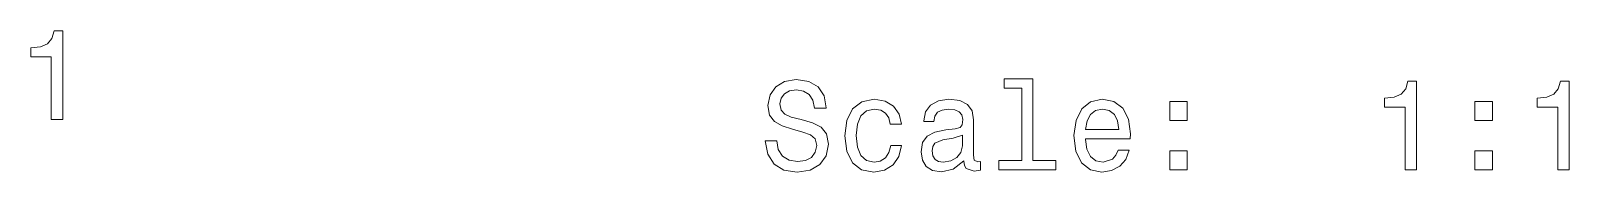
# Model space of a CAD drawing. Extents: x 0 to 297, y 0 to 210.
# Drawn here: x 153.7 to 214.9, y 101.7 to 107.3 of the extents above; entities that cross this region are included whole.
import ezdxf

# ---------------------------------------------------------------- set-up
doc = ezdxf.new("R2010")
doc.units = 0

msp = doc.modelspace()

# ---------------------------------------------------------------- linework, layer by layer
at = {"color": 7, "lineweight": 13}
for points in [[(154.524414, 103.796646), (154.983353, 103.796646), (154.983353, 107.321861), (154.640411, 107.321861), (154.549637, 107.014229), (154.368073, 106.807449), (154.090698, 106.686417), (153.707413, 106.646072), (153.707413, 106.288002), (154.524414, 106.288002)], [(183.391281, 102.951546), (182.932358, 102.951546), (183.033218, 102.416962), (183.285385, 102.02359), (183.673706, 101.78656), (184.198196, 101.700829), (184.717651, 101.781517), (185.105988, 102.003418), (185.353104, 102.351402), (185.443878, 102.810333), (185.368225, 103.223877), (185.156418, 103.491173), (184.813477, 103.667686), (184.354538, 103.798805), (183.961166, 103.89463), (183.703964, 104.005577), (183.557709, 104.166962), (183.512329, 104.419128), (183.557709, 104.646072), (183.688843, 104.817543), (183.890564, 104.933533), (184.167938, 104.973877), (184.450363, 104.923447), (184.672272, 104.787277), (184.818527, 104.560333), (184.88913, 104.252701), (185.348053, 104.252701), (185.348053, 104.262787), (185.267365, 104.736847), (185.030334, 105.089874), (184.657135, 105.311775), (184.152817, 105.387421), (183.698929, 105.311775), (183.345901, 105.09996), (183.118958, 104.772148), (183.038254, 104.348518), (183.103821, 103.970276), (183.295471, 103.713074), (183.598053, 103.541603), (184.011597, 103.410477), (184.420105, 103.294487), (184.727737, 103.183533), (184.914337, 103.022148), (184.979904, 102.759903), (184.919388, 102.492615), (184.763046, 102.290886), (184.526016, 102.164803), (184.218369, 102.124458), (183.875443, 102.179932), (183.61319, 102.341316), (183.446762, 102.603561)], [(193.134796, 105.044487), (193.134796, 102.169846), (192.221985, 102.169846), (192.221985, 101.796646), (194.486389, 101.796646), (194.486389, 102.169846), (193.578613, 102.169846), (193.578613, 105.417686), (192.438843, 105.417686), (192.438843, 105.044487)], [(208.385529, 101.796646), (208.844452, 101.796646), (208.844452, 105.321861), (208.501526, 105.321861), (208.410736, 105.014229), (208.229187, 104.807449), (207.951813, 104.686417), (207.568527, 104.646072), (207.568527, 104.288002), (208.385529, 104.288002)], [(214.457565, 101.796646), (214.916504, 101.796646), (214.916504, 105.321861), (214.573563, 105.321861), (214.482788, 105.014229), (214.301224, 104.807449), (214.023849, 104.686417), (213.640564, 104.646072), (213.640564, 104.288002), (214.457565, 104.288002)], [(187.904968, 103.607162), (188.343735, 103.607162), (188.25296, 104.01062), (188.036102, 104.328346), (187.698196, 104.525032), (187.259445, 104.600677), (186.775299, 104.499817), (186.407135, 104.217392), (186.175156, 103.758461), (186.094452, 103.143188), (186.170105, 102.532959), (186.397049, 102.079063), (186.755127, 101.796646), (187.244308, 101.700829), (187.678024, 101.776474), (188.01593, 101.988289), (188.24791, 102.321144), (188.348785, 102.764946), (187.925156, 102.764946), (187.849503, 102.482529), (187.708282, 102.270706), (187.506561, 102.139587), (187.259445, 102.099243), (186.951813, 102.164803), (186.729904, 102.366531), (186.593735, 102.694344), (186.54834, 103.158318), (186.593735, 103.612206), (186.73494, 103.940018), (186.961899, 104.141747), (187.259445, 104.212349), (187.521683, 104.166962), (187.718384, 104.050972), (187.849503, 103.859329)], [(190.825012, 102.149673), (190.825012, 102.134544), (190.85022, 101.963074), (190.925873, 101.842033), (191.243591, 101.746216), (191.490707, 101.78656), (191.490707, 102.129501), (191.384796, 102.114372), (191.243591, 102.179932), (191.218384, 102.38166), (191.218384, 103.783676), (191.157852, 104.141747), (190.981339, 104.393906), (190.673706, 104.545204), (190.23999, 104.600677), (189.81636, 104.540161), (189.503677, 104.36869), (189.306992, 104.101402), (189.241425, 103.748375), (189.241425, 103.718117), (189.639847, 103.718117), (189.675156, 103.929932), (189.786102, 104.08123), (189.967651, 104.172005), (190.224854, 104.207306), (190.471985, 104.182091), (190.648499, 104.106445), (190.754395, 103.975319), (190.789703, 103.793762), (190.769531, 103.581947), (190.688843, 103.476044), (190.487106, 103.425606), (190.108871, 103.385262), (189.675156, 103.294487), (189.367508, 103.133102), (189.185959, 102.880943), (189.130478, 102.507744), (189.180908, 102.174889), (189.33725, 101.927773), (189.589417, 101.771431), (189.937393, 101.715958), (190.406418, 101.821861)], [(195.67659, 103.022148), (197.451813, 103.022148), (197.456848, 103.22892), (197.37616, 103.808891), (197.154251, 104.242615), (196.801224, 104.50486), (196.332214, 104.600677), (195.873276, 104.499817), (195.520248, 104.217392), (195.293304, 103.758461), (195.212616, 103.153275), (195.288269, 102.532959), (195.515213, 102.079063), (195.86319, 101.796646), (196.317078, 101.700829), (196.710449, 101.766388), (197.033218, 101.937859), (197.270248, 102.21019), (197.406418, 102.573303), (196.967651, 102.573303), (196.876877, 102.371574), (196.745758, 102.220276), (196.372559, 102.099243), (196.085083, 102.154716), (195.868225, 102.33123), (195.72702, 102.61869), (195.67659, 103.007019)], [(195.67659, 103.395348), (195.732071, 103.743332), (195.868225, 104.000534), (196.075012, 104.156876), (196.347336, 104.212349), (196.614624, 104.156876), (196.821396, 104.000534), (196.947479, 103.743332), (196.992874, 103.395348)], [(199.020248, 103.753418), (199.716217, 103.753418), (199.716217, 104.50486), (199.020248, 104.50486)], [(211.164337, 103.753418), (211.860306, 103.753418), (211.860306, 104.50486), (211.164337, 104.50486)], [(190.774567, 102.744774), (190.71405, 102.482529), (190.552673, 102.280792), (190.310593, 102.149673), (190.013046, 102.104286), (189.821396, 102.129501), (189.685242, 102.21019), (189.599503, 102.351402), (189.57428, 102.548088), (189.594452, 102.724602), (189.675156, 102.850677), (189.99791, 102.99189), (190.406418, 103.052406), (190.774567, 103.173447)], [(199.020248, 101.796646), (199.716217, 101.796646), (199.716217, 102.548088), (199.020248, 102.548088)], [(211.164337, 101.796646), (211.860306, 101.796646), (211.860306, 102.548088), (211.164337, 102.548088)]]:
    msp.add_lwpolyline(points, close=True, dxfattribs=at)

doc.saveas('drawing.dxf')
